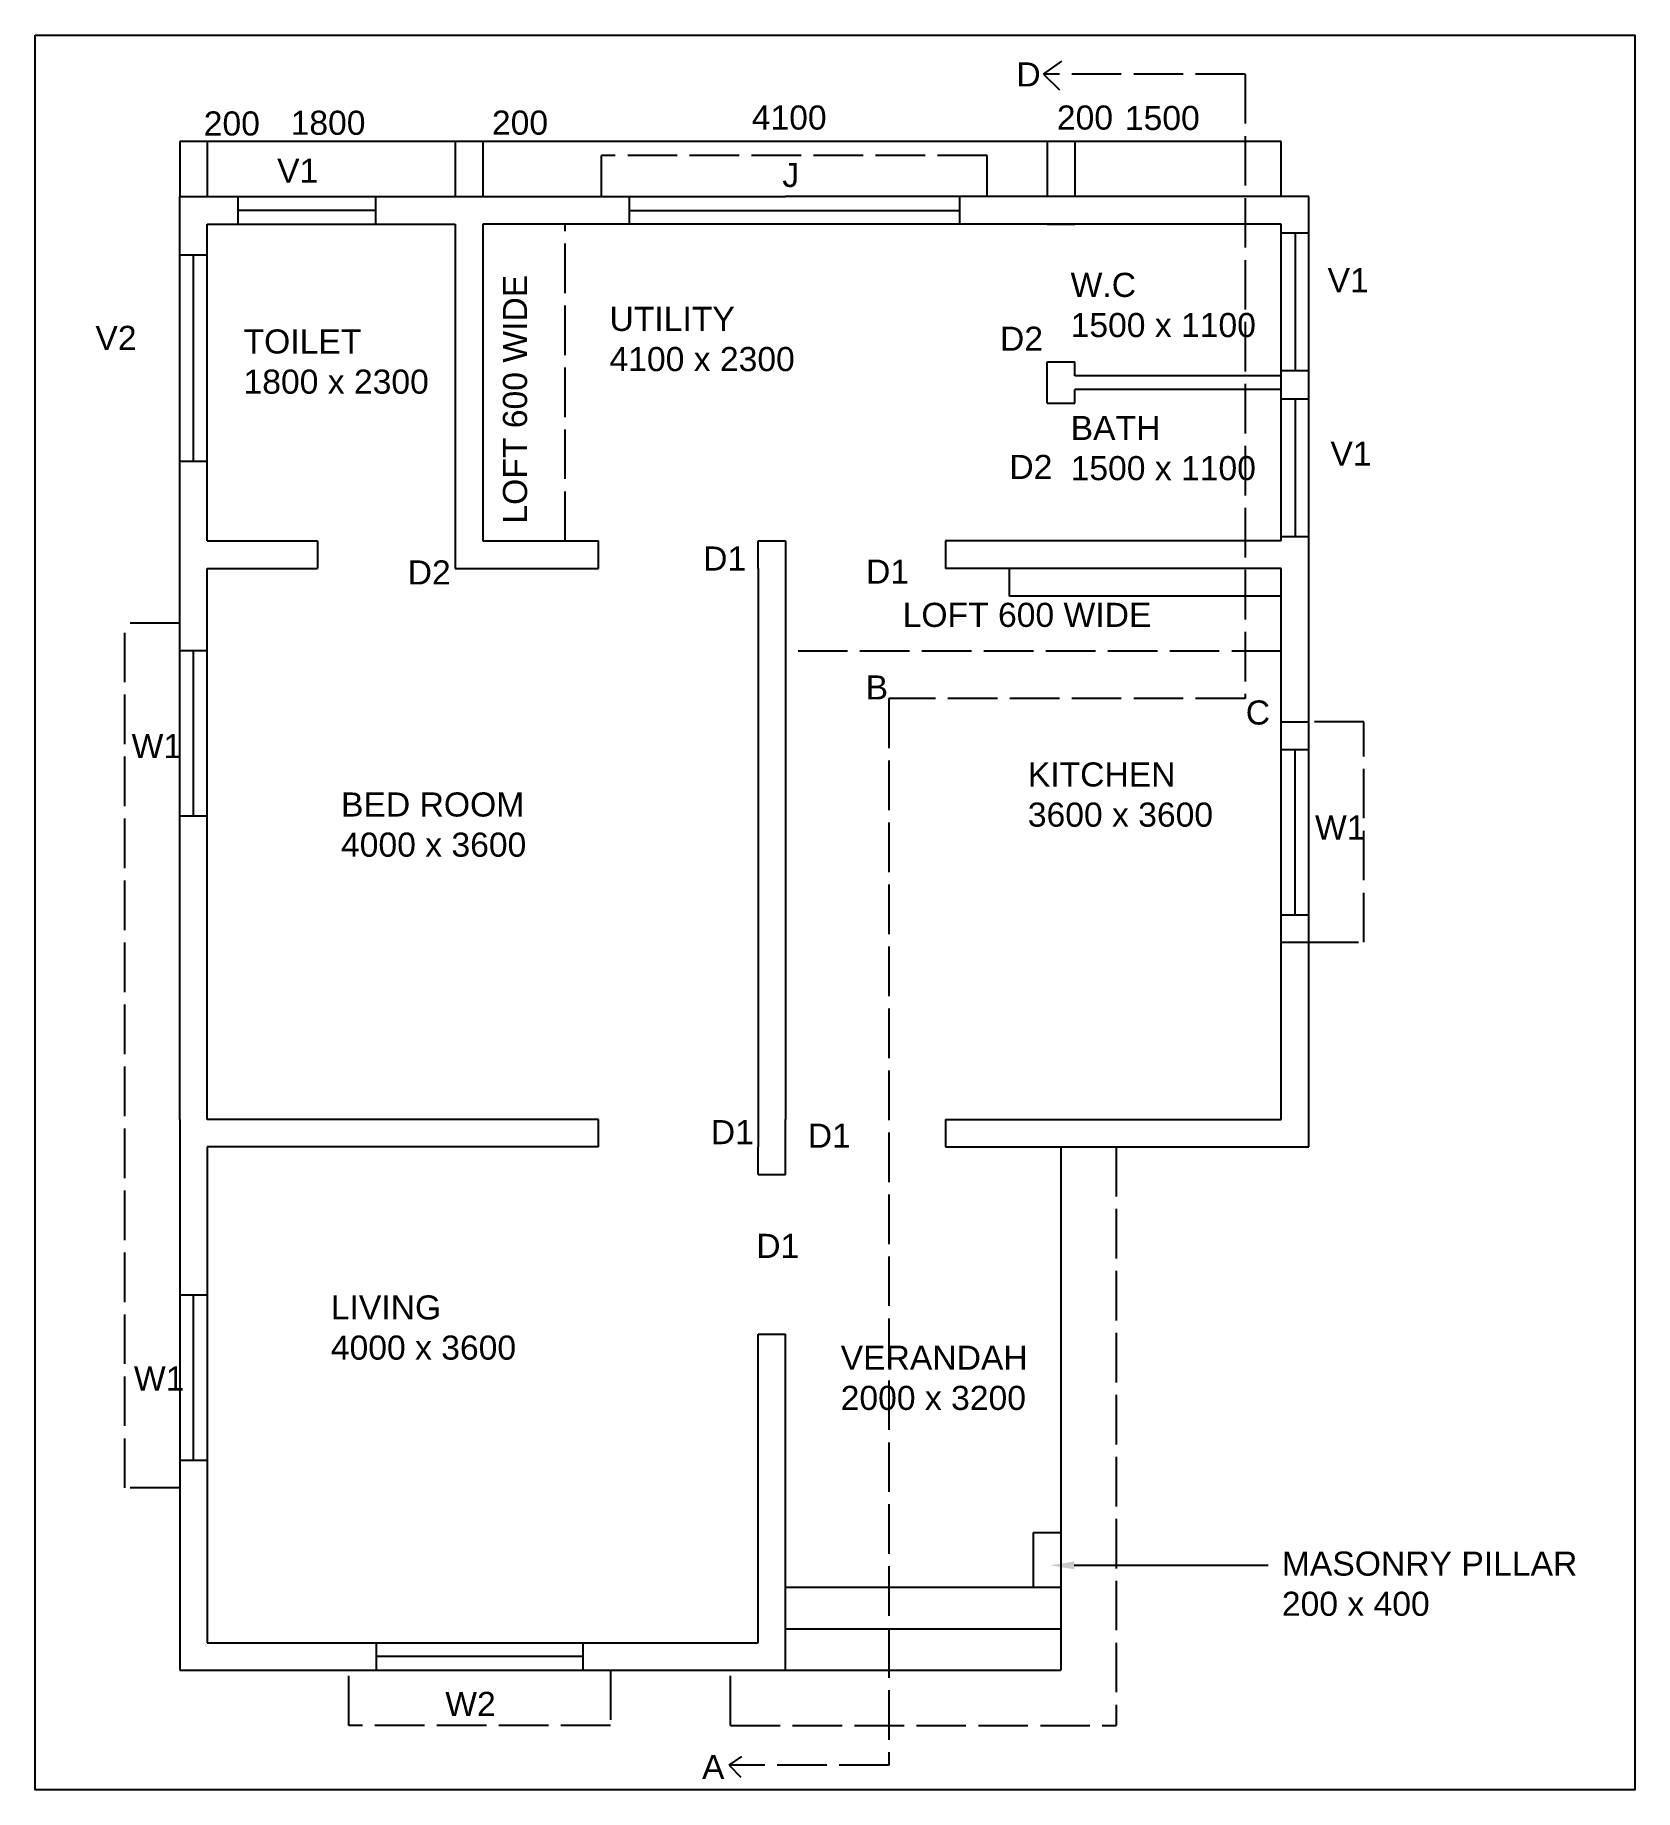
# Model space of a CAD drawing. Header units: millimetres. Extents: x 940 to 12559, y -2770 to 9972.
import ezdxf
from ezdxf import colors
from ezdxf.entities.mleader import LeaderData, LeaderLine
from ezdxf.math import Vec2, Vec3

# ---------------------------------------------------------------- set-up
doc = ezdxf.new("R2010")
doc.units = ezdxf.units.MM
doc.header["$LTSCALE"] = 30
doc.linetypes.add('ACAD_ISO02W100', pattern=[15, 12, -3])
doc.styles.get("Standard").update_dxf_attribs({"font": 'arial.ttf'})

msp = doc.modelspace()

# ---------------------------------------------------------------- linework, layer by layer
for p, q in [((8265, 9689), (8398, 9782)), ((8265, 9689), (8379, 9575)), ((4191, 9199), (1991, 9199)), ((1991, 9199), (1991, 8799)), ((2191, 9199), (2191, 8799)), ((3991, 9199), (3991, 8799)), ((8491, 9199), (4191, 9199)), ((4191, 9199), (4191, 8799)), ((8291, 9199), (8291, 8799)), ((9991, 9199), (8491, 9199)), ((8491, 9199), (8491, 8799)), ((9991, 8799), (9991, 9199)), ((1991, 6299), (1991, 8799)), ((1991, 8799), (6391, 8799)), ((2415, 8599), (2415, 8799)), ((3415, 8599), (3415, 8799)), ((5254, 8799), (5254, 8599)), ((10191, 8799), (6391, 8799)), ((7654, 8799), (7654, 8599)), ((10191, 5699), (10191, 8799)), ((3415, 8699), (2415, 8699)), ((5254, 8699), (7654, 8699)), ((2191, 6299), (2191, 8599)), ((2191, 8599), (3991, 8599)), ((3991, 8599), (3991, 6299)), ((4191, 8599), (4191, 6299)), ((9991, 8599), (4191, 8599)), ((8291, 8599), (8491, 8599)), ((9991, 6299), (9991, 8599)), ((10191, 8535), (9991, 8535)), ((10091, 8535), (10091, 7535)), ((2191, 8375), (1991, 8375)), ((2091, 6875), (2091, 8375)), ((8291, 7299), (8291, 7599)), ((8291, 7599), (8491, 7599)), ((8491, 7499), (8491, 7599)), ((10191, 7535), (9991, 7535)), ((9991, 7499), (8491, 7499)), ((9991, 7399), (8491, 7399)), ((9991, 7399), (8491, 7399)), ((8491, 7299), (8491, 7399)), ((8291, 7299), (8491, 7299)), ((10191, 7328), (9991, 7328)), ((10091, 7328), (10091, 6328)), ((2191, 6875), (1991, 6875)), ((1991, 2099), (1991, 6299)), ((2191, 6299), (2991, 6299)), ((2991, 6299), (2991, 6099)), ((3991, 6299), (3991, 6099)), ((4191, 6299), (5031, 6299)), ((5031, 6099), (5031, 6299)), ((6191, 6099), (6191, 6299)), ((6191, 6299), (6391, 6299)), ((6391, 6299), (6391, 2099)), ((9991, 6299), (7551, 6299)), ((7551, 6299), (7551, 6099)), ((10191, 6328), (9991, 6328)), ((2191, 2099), (2191, 6099)), ((2191, 6099), (2991, 6099)), ((3991, 6099), (5031, 6099)), ((6191, 6099), (6191, 1899)), ((9991, 6099), (7551, 6099)), ((8017, 5899), (8017, 6099)), ((9991, 2099), (9991, 6099)), ((9991, 5899), (8017, 5899)), ((10191, 1899), (10191, 5699)), ((1991, 5503), (2191, 5503)), ((2091, 4303), (2091, 5503)), ((9991, 4985), (10191, 4985)), ((9991, 4785), (10191, 4785)), ((10091, 3585), (10091, 4785)), ((1991, 4303), (2191, 4303)), ((9991, 3585), (10191, 3585)), ((9991, 3385), (10191, 3385)), ((1991, 2099), (1991, -1901)), ((5031, 2099), (2191, 2099)), ((5031, 1899), (5031, 2099)), ((6391, 1699), (6391, 2099)), ((7551, 2099), (9991, 2099)), ((7551, 2099), (7551, 1899)), ((2191, 1899), (2191, -1701)), ((5031, 1899), (2191, 1899)), ((6191, 1699), (6191, 1899)), ((7551, 1899), (10191, 1899)), ((8391, 1899), (8391, -1901)), ((6191, 1699), (6391, 1699)), ((2191, 823), (1991, 823)), ((2091, -377), (2091, 823)), ((6191, -1701), (6191, 539)), ((6191, 539), (6391, 539)), ((6391, -1901), (6391, 539)), ((2191, -377), (1991, -377)), ((8191, -1301), (8191, -901)), ((8191, -901), (8391, -901)), ((8391, -1301), (6391, -1301)), ((8391, -1301), (8191, -1301)), ((6391, -1601), (8391, -1601)), ((2191, -1701), (6191, -1701)), ((3418, -1701), (3418, -1901)), ((4918, -1701), (4918, -1901)), ((1991, -1901), (6391, -1901)), ((4918, -1801), (3418, -1801)), ((6391, -1901), (8391, -1901)), ((5980, -2591), (6072, -2527)), ((5980, -2591), (6066, -2677))]:
    msp.add_line(p, q)
at = {"linetype": 'ACAD_ISO02W100'}
for p, q in [((9729, 9689), (8265, 9689)), ((9729, 9689), (9729, 5154)), ((7854, 9099), (5054, 9099)), ((5054, 8799), (5054, 9099)), ((7854, 8799), (7854, 9099)), ((4791, 6299), (4791, 8599)), ((1591, -577), (1591, 5703)), ((1991, 5703), (1591, 5703)), ((9991, 5499), (6391, 5499)), ((9729, 5154), (7140, 5154)), ((7140, 5154), (7140, -2591)), ((10591, 4985), (10191, 4985)), ((10591, 3385), (10591, 4985)), ((10191, 3385), (10591, 3385)), ((8791, 1899), (8791, -2301)), ((1991, -577), (1591, -577)), ((3218, -2301), (3218, -1901)), ((5118, -1901), (5118, -2301)), ((5991, -2301), (5991, -1901)), ((5118, -2301), (3218, -2301)), ((5991, -2301), (8791, -2301)), ((7140, -2591), (5980, -2591))]:
    msp.add_line(p, q, dxfattribs=at)
msp.add_lwpolyline([(940, 9972), (12559, 9972), (12559, -2770), (940, -2770)], close=True)

# ---------------------------------------------------------------- texts
at = {"char_height": 175, "attachment_point": 1}
for s, width, insert in [('D', 537.38, (8067, 9774)), ('4100', 537.38, (6145, 9461)), ('200', 537.38, (8361, 9461)), ('1500', 537.38, (8855, 9458)), ('200', 537.38, (2165, 9418)), ('1800', 537.38, (2796, 9423)), ('200', 537.38, (4258, 9424)), ('V1', 537.38, (2698, 9075)), ('J', 537.38, (6367, 9044)), ('W.C^J1500 x 1100', 1474.33, (8461, 8246)), ('V1', 537.38, (10327, 8280)), ('UTILITY^J4100 x 2300', 1474.33, (5112, 7999)), ('V2', 537.38, (1378, 7861)), ('TOILET^J1800 x 2300', 1474.33, (2454, 7835)), ('D2', 537.38, (7948, 7855)), ('BATH^J1500 x 1100', 1474.33, (8461, 7207)), ('V1', 537.38, (10348, 7020)), ('D2', 537.38, (8016, 6924)), ('D1', 537.38, (5792, 6259)), ('D2', 537.38, (3646, 6158)), ('D1', 537.38, (6975, 6164)), ('LOFT 600 WIDE', 2190.17, (7241, 5850)), ('B', 537.38, (6972, 5323)), ('C', 537.38, (9733, 5141)), ('W1', 537.38, (1641, 4897)), ('KITCHEN^J3600 x 3600', 1474.33, (8150, 4691)), ('BED ROOM^J4000 x 3600', 1474.33, (3162, 4473)), ('W1', 537.38, (10236, 4306)), ('D1', 537.38, (5848, 2094)), ('D1', 537.38, (6552, 2068)), ('D1', 537.38, (6178, 1268)), ('LIVING^J4000 x 3600', 1474.33, (3088, 821)), ('VERANDAH^J2000 x 3200', 1474.33, (6791, 456)), ('W1', 537.38, (1658, 305)), ('MASONRY PILLAR^J200 x 400', 2332.78, (9995, -1039)), ('W2', 537.38, (3919, -2058)), ('A', 537.38, (5784, -2516))]:
    msp.add_mtext_dynamic_manual_height_columns(s, width=width, gutter_width=12.5, heights=[0], dxfattribs=dict(at, insert=insert))
at = {"insert": (4338, 6425), "char_height": 175, "attachment_point": 1, "rotation": 90}
msp.add_mtext_dynamic_manual_height_columns('LOFT 600 WIDE', width=2190.17, gutter_width=12.5, heights=[0], dxfattribs=at)

# ---------------------------------------------------------------- leaders
ml = msp.add_multileader_mtext('Standard')
ml.set_content('', color=256)
ml.set_leader_properties()
ml.build(insert=Vec2(0, 0))
ml.multileader.update_dxf_attribs({"arrow_head_size": 175})
ctx = ml.context
ctx.base_point, ctx.arrow_head_size, ctx.plane_origin = Vec3(9896, -1139), 175, Vec3(8312, -1139)
notes = []
notes.append((ctx, [(0, (1, 1, 0), (9888, -1139), (1, 0), 8, [(0, [(8312, -1139)], 0, [])])]))
ctx.mtext.insert, ctx.mtext.flow_direction = Vec3(9898, -1137), 5
for ctx, leaders in notes:
    for number, flags, end, landing, length, lines in leaders:
        leader = LeaderData()
        leader.index, (leader.has_last_leader_line, leader.has_dogleg_vector, leader.attachment_direction) = number, flags
        leader.last_leader_point, leader.dogleg_vector, leader.dogleg_length = Vec3(end), Vec3(landing), length
        for number, points, colour, breaks in lines:
            line = LeaderLine()
            line.index, line.vertices, line.color, line.breaks = number, Vec3.list(points), colors.encode_raw_color(colour), breaks
            leader.lines.append(line)
        ctx.leaders.append(leader)

doc.saveas('drawing.dxf')
